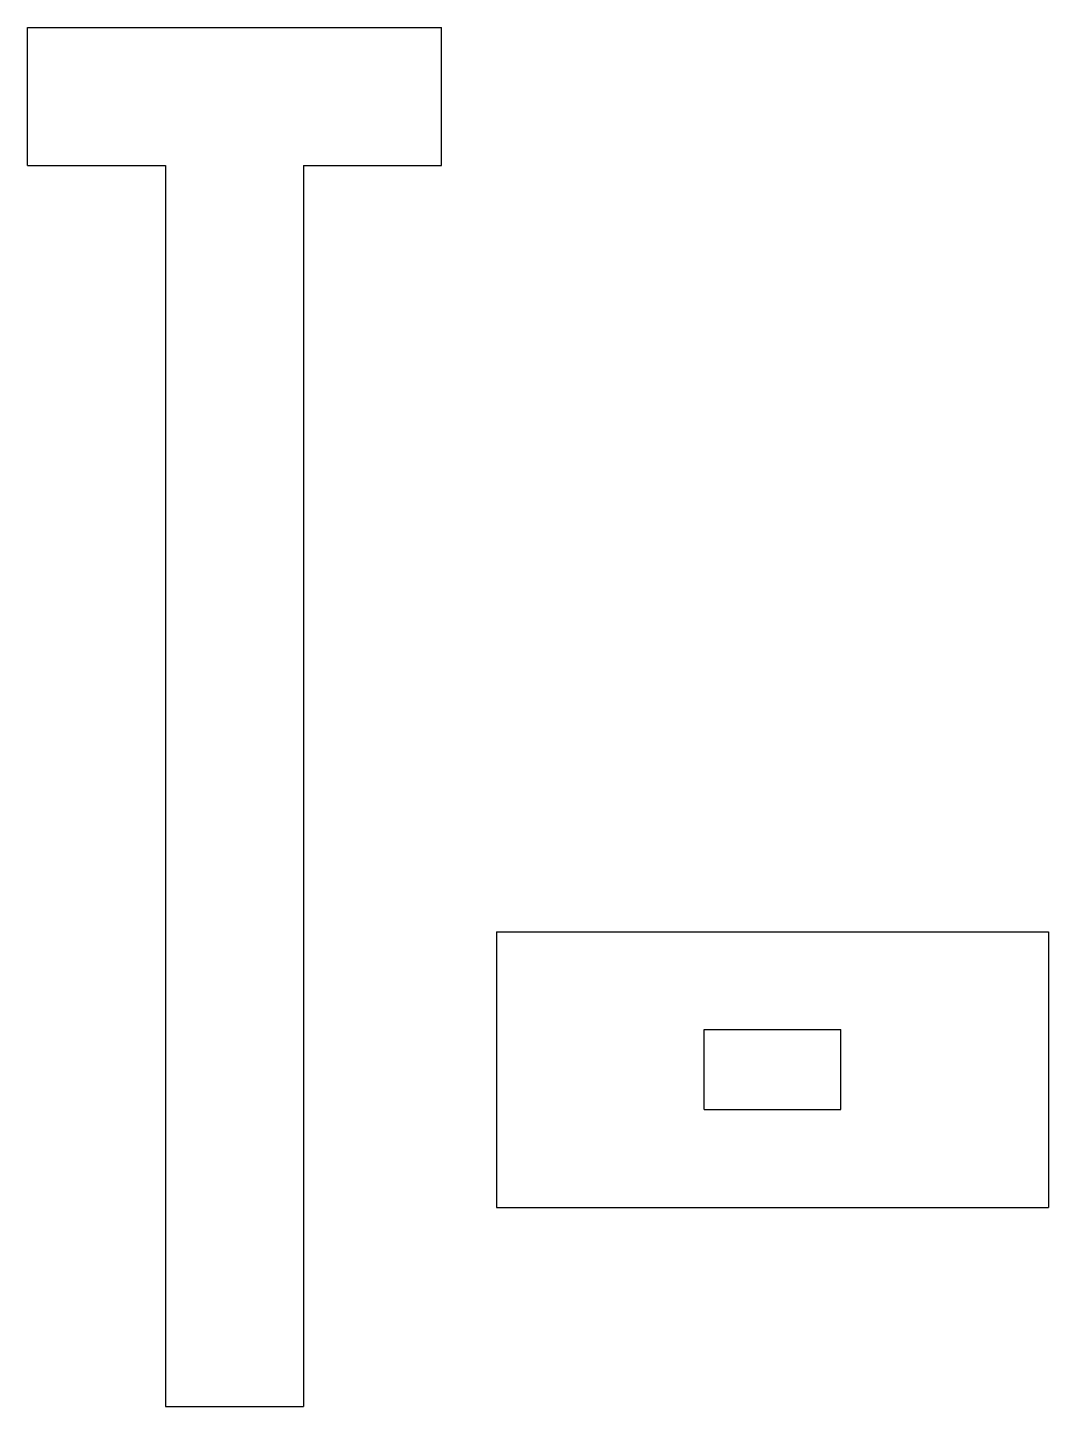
# Model space of a CAD drawing. Header units: millimetres. Extents: x -23 to 51, y -71 to 29.
import ezdxf

# ---------------------------------------------------------------- set-up
doc = ezdxf.new("R2010")
doc.units = ezdxf.units.MM

msp = doc.modelspace()

# ---------------------------------------------------------------- linework, layer by layer
at = {"color": 7, "linetype": 'Continuous'}
for p, q in [((-22.99, 19.45), (-22.99, 29.45)), ((-22.99, 29.45), (7.01, 29.45)), ((7.01, 19.45), (7.01, 29.45)), ((-22.99, 19.45), (-12.99, 19.45)), ((-12.99, 19.45), (-12.99, -70.55)), ((-2.99, 19.45), (-2.99, -70.55)), ((-2.99, 19.45), (7.01, 19.45)), ((11.01, -36.13), (51.01, -36.13)), ((11.01, -36.13), (11.01, -56.13)), ((51.01, -36.13), (51.01, -56.13)), ((26.06, -49.03), (26.06, -43.23)), ((26.06, -43.23), (35.96, -43.23)), ((35.96, -49.03), (35.96, -43.23)), ((26.06, -49.03), (35.96, -49.03)), ((11.01, -56.13), (51.01, -56.13)), ((-12.99, -70.55), (-2.99, -70.55))]:
    msp.add_line(p, q, dxfattribs=at)

doc.saveas('drawing.dxf')
